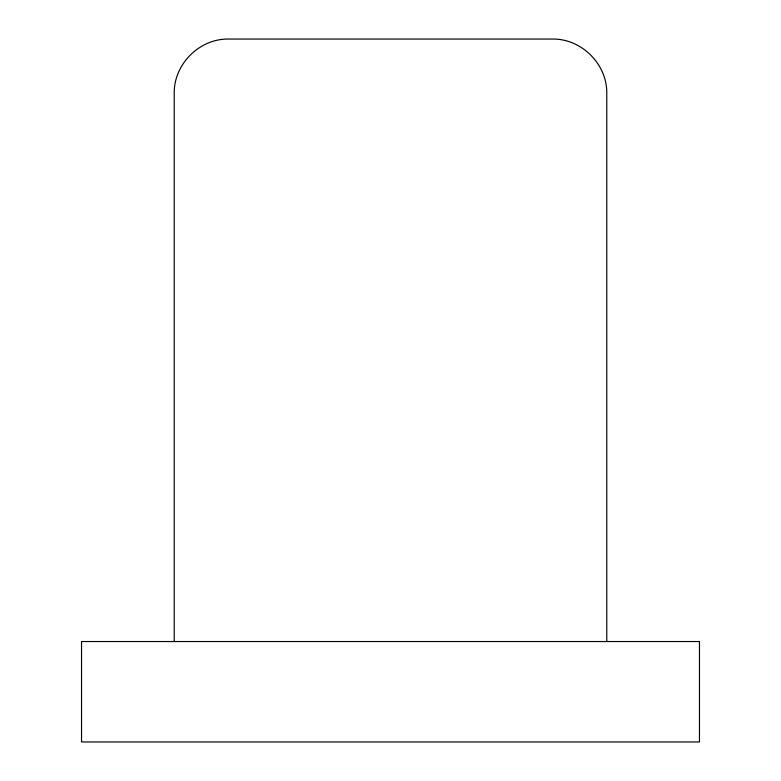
<?xml version="1.0" encoding="UTF-8"?>
<svg xmlns="http://www.w3.org/2000/svg" width="781" height="781" viewBox="0 0 781 781"><rect width="100%" height="100%" fill="white"/><g stroke="black" fill="none" stroke-linecap="round" stroke-linejoin="round"><path stroke-width="1.17" d="M606.778 641.533L606.778 93.115C607.11 64.198 581.63 38.718 552.704 39.05L228.296 39.05C199.37 38.718 173.89 64.198 174.222 93.115L174.222 641.533M699.464 641.533L81.536 641.533L81.536 741.95L699.464 741.95L699.464 641.533"/></g></svg>
